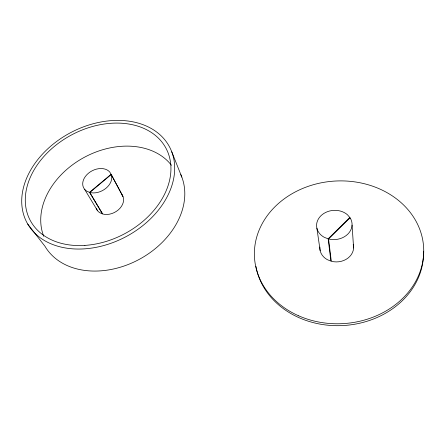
<?xml version="1.0" encoding="UTF-8"?>
<svg xmlns="http://www.w3.org/2000/svg" width="446" height="446" viewBox="0 0 446 446"><rect width="100%" height="100%" fill="white"/><g stroke="black" fill="none" stroke-linecap="round" stroke-linejoin="round"><path stroke-width="0.67" d="M328.156 238.822L349.82 217.486L347.423 214.732A17.773 14.612 -4.9 0 0 320.891 215.786A17.773 14.612 -4.9 0 0 324.37 237.367L328.156 238.822L330.91 261.1L327.303 259.661A16.892 14.211 -3.6 0 1 319.893 247.006M328.563 238.978L350.071 217.782A17.773 14.612 -4.9 0 1 347.785 234.15A17.773 14.612 -4.9 0 1 328.563 238.978L331.289 261.25A16.892 14.211 -3.6 0 0 348.008 258.072A16.892 14.211 -3.6 0 0 353.215 244.291M89.523 192.343L111.087 174.297L109.749 172.033A15.337 11.167 -27.8 0 0 88.414 173.26A15.337 11.167 -27.8 0 0 86.808 191.195L89.523 192.343L102.429 213.879L99.798 212.725A14.668 11.005 -28.3 0 1 96.202 208.226M89.813 192.466L111.232 174.537L123.057 196.619A14.668 11.005 -28.3 0 1 118.274 209.938A14.668 11.005 -28.3 0 1 102.708 214.002L89.813 192.466A15.337 11.167 -27.8 0 0 106.07 188.179A15.337 11.167 -27.8 0 0 111.232 174.537M27.719 224.048L44.99 246.315A76.851 57.93 -28.4 0 0 138.489 259.778A76.851 57.93 -28.4 0 0 180.775 174.57M84.534 189.199L97.585 210.757M121.596 194.149L122.912 196.379L111.087 174.297M171.766 151.841A80.732 58.922 -27.9 0 1 79.578 249.046A80.732 58.922 -27.9 0 1 43.268 153.273A80.732 58.922 -27.9 0 1 171.766 151.841L181.829 177.095M316.889 228.19L320.156 250.691M349.82 217.486L349.915 218.841M352.067 225.141L353.606 247.998M43.747 236.324A73.501 55.237 -28.3 0 1 83.196 157.94A73.501 55.237 -28.3 0 1 171.459 165.282M423.494 251.193A84.3 71.187 -3.2 0 1 346.637 325.29A84.3 71.187 -3.2 0 1 255.92 266.334M84.891 245.395A76.868 56.09 -27.9 0 0 166.748 149.75A76.868 56.09 -27.9 0 0 42.693 157.856A76.868 56.09 -27.9 0 0 84.891 245.395M298.714 315.835A84.718 71.393 -3.4 0 0 423.7 248.98A84.718 71.393 -3.4 0 0 294.745 192.226A84.718 71.393 -3.4 0 0 298.714 315.835"/></g></svg>
